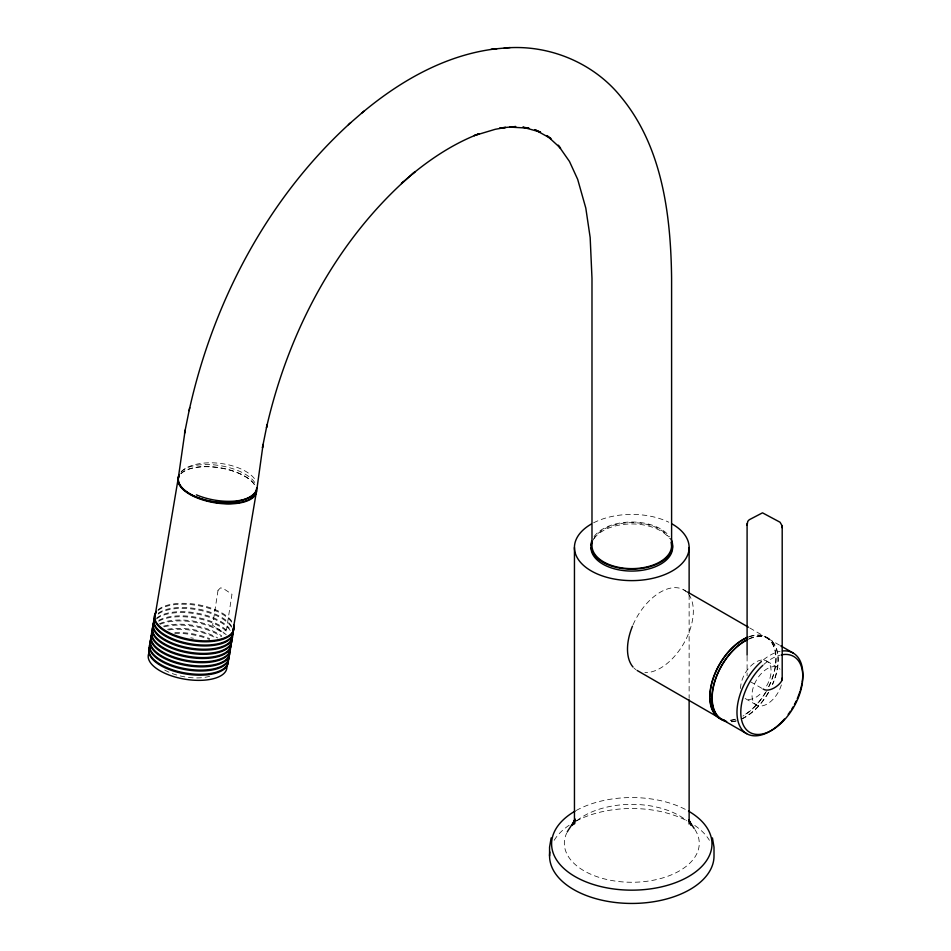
<?xml version="1.0" encoding="UTF-8"?>
<svg xmlns="http://www.w3.org/2000/svg" width="951" height="951" viewBox="0 0 951 951"><rect width="100%" height="100%" fill="white"/><g stroke="black" fill="none" stroke-linecap="round" stroke-linejoin="round"><path stroke-width="0.71" stroke-dasharray="4.75 3.57" d="M766.387 637.182L768.527 638.418M683.686 589.822L686.23 591.284M749.709 627.945L766.209 637.467M768.36 638.703L779.523 645.158M766.613 661.016L778.061 667.626M750.494 681.76L762.131 688.476M756.473 705.012L745.025 698.403A21.588 12.47 -60 0 0 761.656 692.625M747.094 656.309L747.094 675.84M689.13 594.827L689.13 698.343M181.154 473.574A39.407 17.451 9.6 0 1 220.703 467.88A39.407 17.451 9.6 0 1 255.45 486.508M181.51 471.482A39.407 17.451 9.6 0 1 221.048 465.8A39.407 17.451 9.6 0 1 255.795 484.416M749.412 636.504A46.884 27.068 -60 0 1 768.86 686.681M766.387 691.318A46.884 27.068 -60 0 1 742.945 716.067M735.206 719.479A46.884 27.068 -60 0 1 730.249 720.478M748.984 638.751A46.884 27.068 -60 0 1 772.652 684.375M768.527 692.554A46.884 27.068 -60 0 1 742.481 718.694M736.086 721.06A46.884 27.068 -60 0 1 729.453 721.809M180.738 473.753A39.799 17.629 9.6 0 1 219.396 467.797A39.799 17.629 9.6 0 1 255.165 485.604M694.931 829.581A67.462 38.955 0 0 1 635.102 882.219A67.462 38.955 0 0 1 566.63 833.231M576.77 820.772A67.462 38.955 0 0 1 686.812 820.772M593.579 522.824A57.345 33.107 0 0 1 668.791 522.218M209.648 676.316A33.035 14.634 9.6 0 1 164.594 669.98M554.183 840.292A82.226 47.467 0 0 1 569.982 824.683M575.973 821.129A82.226 47.467 0 0 1 687.609 821.129M694.777 825.468A82.226 47.467 0 0 1 709.398 840.292M576.199 810.49A80.193 46.302 0 0 1 687.383 810.49M764.295 660.16A21.588 12.47 -60 0 1 766.613 685.944M740.556 688.524A21.588 12.47 -60 0 1 761.656 660.053M781.377 684.922A21.588 12.47 -60 0 1 758.791 705.868A21.588 12.47 -60 0 1 756.473 680.084A21.588 12.47 -60 0 1 779.963 669.195M633.045 624.819A46.551 26.878 -60 0 1 687.775 593.222M688.643 594.292A46.551 26.878 -60 0 1 684.256 642.579A46.551 26.878 -60 0 1 644.897 672.619M636.029 669.742A46.551 26.878 -60 0 1 633.972 668.042M749.364 636.801A46.551 26.878 -60 0 1 768.67 686.622M765.555 692.34A46.551 26.878 -60 0 1 742.945 715.794M735.266 719.182A46.551 26.878 -60 0 1 727.42 720.264M748.96 639.048A46.551 26.878 -60 0 1 772.45 684.34M768.36 692.459A46.551 26.878 -60 0 1 739.937 719.538M736.157 720.763A46.551 26.878 -60 0 1 728.157 721.393M763.784 664.487A43.853 25.32 -60 0 1 780.212 655.132M763.475 659.768A46.551 26.878 -60 0 1 780.07 651.328M157.949 610.613A40.204 17.807 9.6 0 1 197.202 605.466A40.204 17.807 9.6 0 1 232.365 623.297M158.092 609.722A40.204 17.807 9.6 0 1 197.356 604.574A40.204 17.807 9.6 0 1 232.519 622.394M158.104 614.108A40.204 17.807 9.6 0 1 197.475 609.817A40.204 17.807 9.6 0 1 231.664 627.47M158.246 613.217A40.204 17.807 9.6 0 1 197.63 608.913A40.204 17.807 9.6 0 1 231.818 626.578M156.535 618.97A40.204 17.807 9.6 0 1 195.799 613.811A40.204 17.807 9.6 0 1 230.962 631.642M156.689 618.079A40.204 17.807 9.6 0 1 193.35 612.515A40.204 17.807 9.6 0 1 229.381 628.29M158.662 621.205A40.204 17.807 9.6 0 1 195.419 618.043A40.204 17.807 9.6 0 1 228.525 633.366M158.817 620.314A40.204 17.807 9.6 0 1 195.573 617.151A40.204 17.807 9.6 0 1 228.68 632.474M160.244 624.26A40.204 17.807 9.6 0 1 224.067 633.937M159.209 623.904A40.204 17.807 9.6 0 1 226.267 634.828M164.392 626.792A40.204 17.807 9.6 0 1 221.512 636.73M163.394 626.222A40.204 17.807 9.6 0 1 221.654 635.839M168.696 629.954A40.204 17.807 9.6 0 1 216.519 638.276M167.542 629.277A40.204 17.807 9.6 0 1 217.803 638.014M174.722 633.497A40.204 17.807 9.6 0 1 209.553 639.512M174.877 632.605A40.204 17.807 9.6 0 1 209.696 638.62M190.747 637.812A40.204 17.807 9.6 0 1 193.35 638.264M594.078 538.492A40.81 23.561 0 0 1 631.785 523.942A40.81 23.561 0 0 1 669.504 538.492M594.078 536.566A40.81 23.561 0 0 1 631.785 522.016A40.81 23.561 0 0 1 669.504 536.566M593.174 540.061A39.799 22.979 0 0 1 628.861 522.729A39.799 22.979 0 0 1 668.565 536.851M181.059 471.946A39.799 19.389 6.8 0 1 219.455 463.303A39.799 19.389 6.8 0 1 255.546 480.279M218.017 590.357L212.62 625.306L221.749 631.357L224.103 631.654L226.576 629.193L231.973 594.244L222.843 588.205L220.489 587.896L218.017 590.357"/><path stroke-width="1.43" d="M747.094 525.285L747.748 521.362L749.233 519.757L762.5 512.839L780.058 522.23L782.197 525.939L782.197 679.799C780.165 685.338 768.943 693.017 763.071 689.011M782.197 679.799L782.197 677.98M782.197 527.757L782.197 525.939M178.134 479.149L185.183 430.054M148.796 653.087L177.908 480.207M227.753 661.825L256.627 490.407A39.799 17.629 9.6 0 1 213.856 502.603A39.799 17.629 9.6 0 1 178.586 476.82M551.152 837.902L549.571 847.163L549.571 855.983M574.891 821.45L574.452 824.03L574.452 547.514M189.118 410.642C213.131 301.776 267.707 197.939 350.741 122.62M184.53 433.359L189.713 407.646M574.998 818.882L572.24 825.456L574.998 820.19M574.915 820.071L569.459 828.404A67.462 38.955 0 0 0 567.236 832.006M403.771 181.486L401.429 183.531L415.005 171.751C338.152 236.811 288.676 330.187 266.506 427.57L267.1 424.574L262.44 447.695L263.094 444.402L257.317 486.092A39.799 19.389 6.8 0 1 214.046 501.7A39.799 19.389 6.8 0 1 178.847 475.417M361.57 113.264C400.074 80.883 446.245 54.385 496.969 48.715M348.411 124.664L364.162 110.994M412.413 174.009C432.515 157.509 454.661 143.173 479.007 133.782L474.145 135.636L495.316 129.277L505.647 127.446L499.846 127.981L515.751 126.554L509.795 127.101L528.922 128.159L522.788 127.172L540.537 132.118L534.7 129.621L550.974 138.62L546.908 135.565M504.161 48.097C548.145 43.912 593.733 62.6 621.288 97.311C662.526 147.393 670.812 215.485 671.596 278.179L671.596 545.648M491.168 49.25L510.128 47.55M687.502 592.021L748.437 627.208M780.759 645.872L793.17 653.028M637.134 670.455L719.669 718.1A46.551 26.878 -60 0 1 710.052 698.26M721.809 719.336L746.618 733.661M546.968 135.672L560.567 148.166L558.189 145.253M558.285 145.432L569.483 161.468L577.685 179.37L585.804 208.091L590.167 237.548L591.986 278.263L591.986 545.648A39.799 22.979 0 0 0 634.721 568.567A39.799 22.979 0 0 0 671.156 542.272M688.667 820.071L694.123 828.404M689.273 821.509L691.341 825.456L689.13 820.202M712.43 837.902L714.011 847.163L714.011 855.983A82.226 47.467 0 0 1 628.338 903.402A82.226 47.467 0 0 1 549.856 851.989M747.094 523.466L747.094 655.18M689.13 547.514L689.13 593.353M689.13 699.817L689.13 824.03M256.283 490.05A39.407 17.451 9.6 0 1 217.767 502.71A39.407 17.451 9.6 0 1 178.36 479.958M256.639 487.97A39.407 17.451 9.6 0 1 236.43 500.915A39.407 17.451 9.6 0 1 196.393 494.841M178.705 477.877A39.407 17.451 9.6 0 1 179.37 474.513M724.519 720.252A46.884 27.068 -60 0 1 712.061 681.653A46.884 27.068 -60 0 1 748.128 636.98M726.671 721.488A46.884 27.068 -60 0 1 713.761 684.565A46.884 27.068 -60 0 1 747.688 639.357M226.909 666.865A39.799 17.629 9.6 0 1 184.137 679.062A39.799 17.629 9.6 0 1 148.855 653.278M672.333 524.096A57.345 33.107 0 0 1 672.333 570.921A57.345 33.107 0 0 1 591.237 570.921A57.345 33.107 0 0 1 591.237 524.096M688.5 811.12A80.193 46.302 0 0 1 688.5 876.596A80.193 46.302 0 0 1 575.082 876.596A80.193 46.302 0 0 1 575.082 811.12M633.045 667.055A46.551 26.878 -60 0 1 632.463 626.198M710.028 696.786A46.551 26.878 -60 0 1 746.808 637.8M725.482 720.87A46.551 26.878 -60 0 1 714.26 683.496A46.551 26.878 -60 0 1 747.664 639.643M781.389 654.859A43.853 25.32 -60 0 1 796.76 701.267A43.853 25.32 -60 0 1 746.476 729.726A43.853 25.32 -60 0 1 762.797 665.379M782.483 650.96A46.551 26.878 -60 0 1 802.18 682.117M801.955 683.46A46.551 26.878 -60 0 1 800.302 690.331M799.874 691.71A46.551 26.878 -60 0 1 797.259 698.664M796.189 701.006A46.551 26.878 -60 0 1 794.43 704.501M793.17 706.783A46.551 26.878 -60 0 1 791.826 709.018M790.412 711.217A46.551 26.878 -60 0 1 788.177 714.391M784.444 719.027A46.551 26.878 -60 0 1 739.082 724.519A46.551 26.878 -60 0 1 761.371 661.551M233.839 628.147A40.204 17.807 9.6 0 1 188.048 639.975A40.204 17.807 9.6 0 1 156.285 612.313M233.589 624.843A40.204 17.807 9.6 0 1 190.782 639.571A40.204 17.807 9.6 0 1 156.439 611.41M232.733 629.919A40.204 17.807 9.6 0 1 192.53 645.051A40.204 17.807 9.6 0 1 154.3 618.59M232.888 629.015A40.204 17.807 9.6 0 1 192.673 644.16A40.204 17.807 9.6 0 1 154.442 617.698M232.424 636.492A40.204 17.807 9.6 0 1 189.225 648.82A40.204 17.807 9.6 0 1 153.586 622.774M232.579 635.601A40.204 17.807 9.6 0 1 189.38 647.928A40.204 17.807 9.6 0 1 153.741 621.871M231.723 640.665A40.204 17.807 9.6 0 1 188.524 652.992A40.204 17.807 9.6 0 1 152.885 626.947M231.878 639.773A40.204 17.807 9.6 0 1 188.667 652.101A40.204 17.807 9.6 0 1 153.04 626.055M231.022 644.849A40.204 17.807 9.6 0 1 187.822 657.165A40.204 17.807 9.6 0 1 152.184 631.119M230.772 641.545A40.204 17.807 9.6 0 1 190.569 656.689A40.204 17.807 9.6 0 1 152.338 630.228M229.916 646.621A40.204 17.807 9.6 0 1 189.713 661.753A40.204 17.807 9.6 0 1 151.482 635.292M230.071 645.717A40.204 17.807 9.6 0 1 189.867 660.862A40.204 17.807 9.6 0 1 151.637 634.4M229.619 653.194A40.204 17.807 9.6 0 1 186.408 665.522A40.204 17.807 9.6 0 1 150.781 639.476M229.773 652.303A40.204 17.807 9.6 0 1 186.562 664.618A40.204 17.807 9.6 0 1 150.924 638.573M228.918 657.367A40.204 17.807 9.6 0 1 185.707 669.694A40.204 17.807 9.6 0 1 150.08 643.649M229.06 656.475A40.204 17.807 9.6 0 1 185.861 668.803A40.204 17.807 9.6 0 1 150.222 642.757M227.812 659.138A40.204 17.807 9.6 0 1 187.609 674.283A40.204 17.807 9.6 0 1 149.366 647.821M227.967 658.247A40.204 17.807 9.6 0 1 187.751 673.391A40.204 17.807 9.6 0 1 149.521 646.93M671.822 542.914A40.81 23.561 0 0 1 635.791 570.957A40.81 23.561 0 0 1 590.975 547.514M591.177 545.196A40.81 23.561 0 0 1 591.76 542.914M670.847 538.741A40.81 23.561 0 0 1 633.794 569.114A40.81 23.561 0 0 1 591.76 540.988"/></g></svg>
